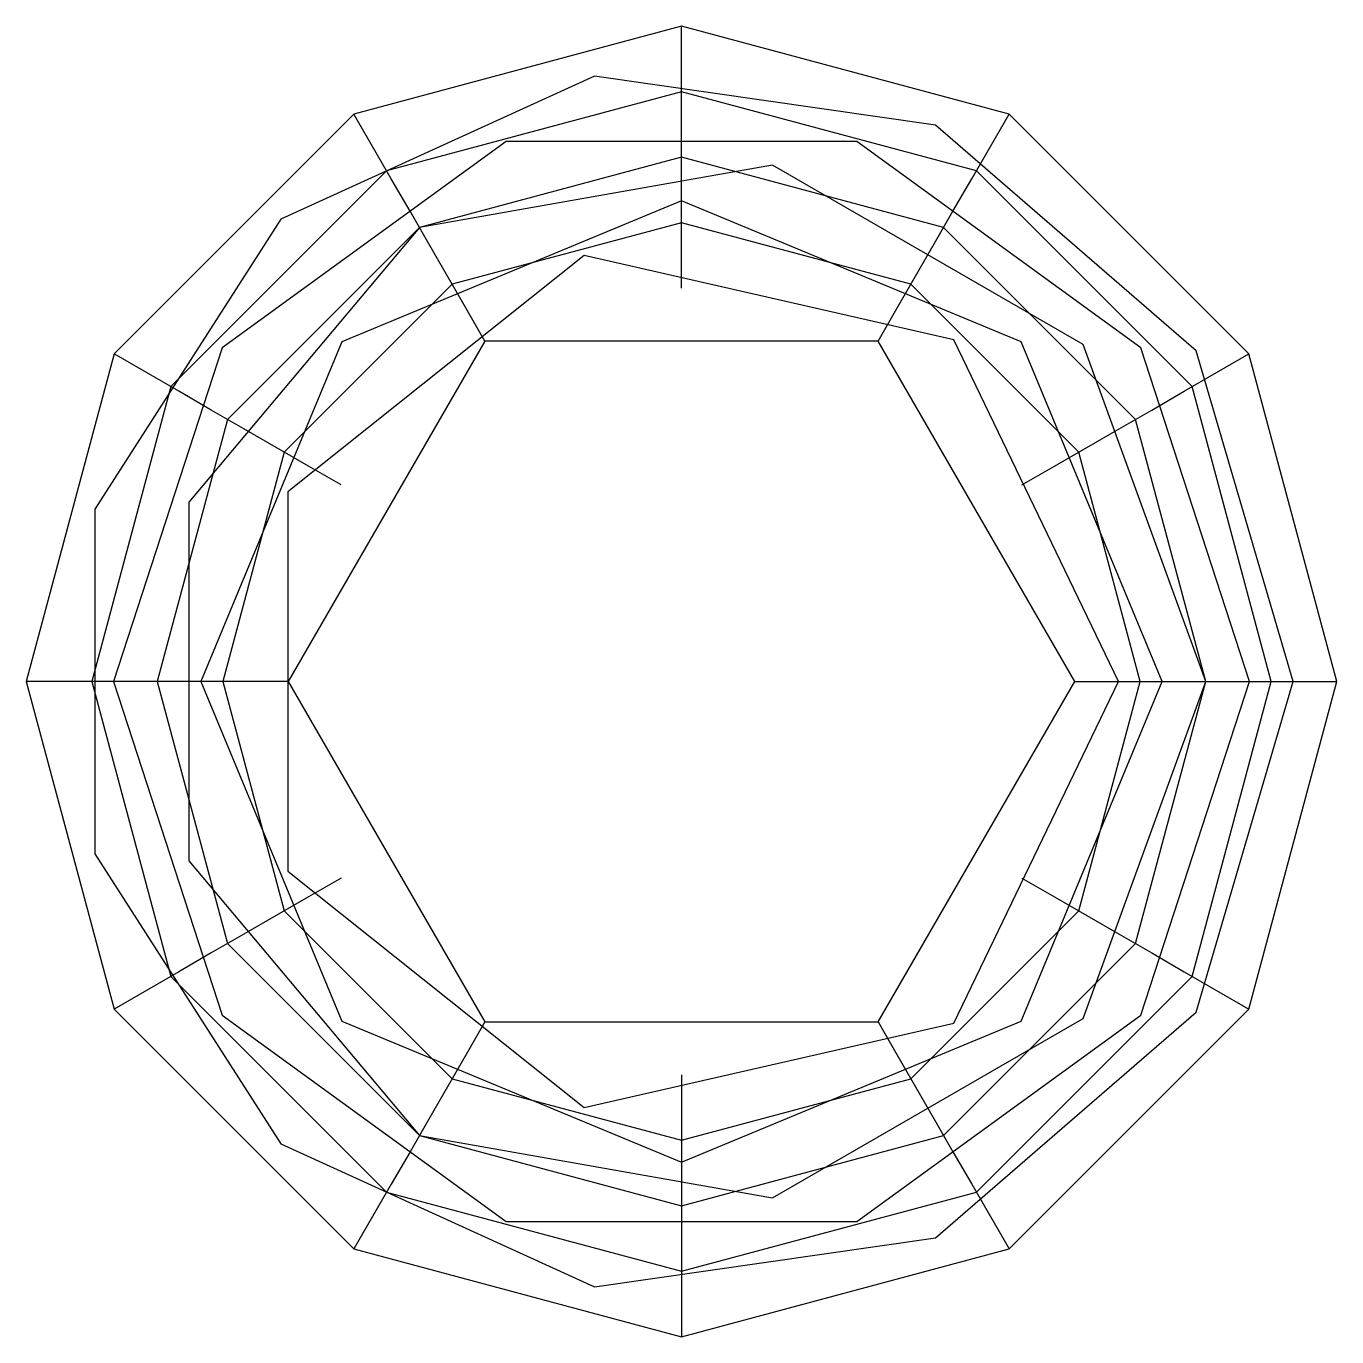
# Model space of a CAD drawing. Header units: metres. Extents: x -100 to 100, y -100 to 100.
import ezdxf

# ---------------------------------------------------------------- set-up
doc = ezdxf.new("R2010")
doc.units = ezdxf.units.M

msp = doc.modelspace()

# ---------------------------------------------------------------- linework, layer by layer
for p, q in [((0, 100, 3), (-50, 86.6, 3)), ((0, 94.29, 9.29), (0, 100)), ((50, 86.6, 3), (0, 100, 3)), ((0, 88.57, 17.14), (0, 94.29, 9.29)), ((-13.28, 92.38, 13.19), (-61.12, 70.54, 13.19)), ((38.77, 84.9, 13.19), (-13.28, 92.38, 13.19)), ((0, 90, 15.31), (-45, 77.94, 15.31)), ((45, 77.94, 15.31), (0, 90, 15.31)), ((0, 82.86, 23.57), (0, 88.57, 17.14)), ((-50, 86.6, 3), (-86.6, 50, 3)), ((-47.14, 81.65, 9.29), (-50, 86.6)), ((47.14, 81.65, 9.29), (50, 86.6)), ((86.6, 50, 3), (50, 86.6, 3)), ((78.52, 50.46, 13.19), (38.77, 84.9, 13.19)), ((-26.78, 82.42, 21.44), (-70.11, 50.94, 21.44)), ((26.78, 82.42, 21.44), (-26.78, 82.42, 21.44)), ((0, 77.14, 28.57), (0, 82.86, 23.57)), ((70.11, 50.94, 21.44), (26.78, 82.42, 21.44)), ((-44.29, 76.71, 17.14), (-47.14, 81.65, 9.29)), ((0, 80, 26.25), (-40, 69.28, 26.25)), ((40, 69.28, 26.25), (0, 80, 26.25)), ((44.29, 76.71, 17.14), (47.14, 81.65, 9.29)), ((13.89, 78.78, 27.75), (-40, 69.28, 27.75)), ((61.28, 51.42, 27.75), (13.89, 78.78, 27.75)), ((-45, 77.94, 15.31), (-77.94, 45, 15.31)), ((-41.43, 71.76, 23.57), (-44.29, 76.71, 17.14)), ((0, 71.43, 32.14), (0, 77.14, 28.57)), ((41.43, 71.76, 23.57), (44.29, 76.71, 17.14)), ((77.94, 45, 15.31), (45, 77.94, 15.31)), ((0, 73.33, 32.11), (-51.85, 51.85, 32.11)), ((51.85, 51.85, 32.11), (0, 73.33, 32.11)), ((-61.12, 70.54, 13.19), (-89.55, 26.3, 13.19)), ((-38.57, 66.81, 28.57), (-41.43, 71.76, 23.57)), ((0, 70, 32.81), (-35, 60.62, 32.81)), ((0, 65.71, 34.29), (0, 71.43, 32.14)), ((35, 60.62, 32.81), (0, 70, 32.81)), ((38.57, 66.81, 28.57), (41.43, 71.76, 23.57)), ((-40, 69.28, 27.75), (-75.18, 27.36, 27.75)), ((-40, 69.28, 26.25), (-69.28, 40, 26.25)), ((69.28, 40, 26.25), (40, 69.28, 26.25)), ((-35.71, 61.86, 32.14), (-38.57, 66.81, 28.57)), ((35.71, 61.86, 32.14), (38.57, 66.81, 28.57)), ((-14.83, 65, 34.53), (-60.06, 28.93, 34.53)), ((41.57, 52.12, 34.53), (-14.83, 65, 34.53)), ((0, 60, 35), (0, 65.71, 34.29)), ((0, 65), (0, 65, 32)), ((-35, 60.62, 32.81), (-60.62, 35, 32.81)), ((-32.86, 56.91, 34.29), (-35.71, 61.86, 32.14)), ((32.86, 56.91, 34.29), (35.71, 61.86, 32.14)), ((60.62, 35, 32.81), (35, 60.62, 32.81)), ((-30, 51.96, 35), (-32.86, 56.91, 34.29)), ((30, 51.96, 35), (32.86, 56.91, 34.29)), ((66.67, 0, 34.53), (41.57, 52.12, 34.53)), ((-70.11, 50.94, 21.44), (-86.67, 0, 21.44)), ((-51.85, 51.85, 32.11), (-73.33, 0, 32.11)), ((-30, 51.96, 35), (-60, 0, 35)), ((30, 51.96, 35), (-30, 51.96, 35)), ((60, 0, 35), (30, 51.96, 35)), ((73.33, 0, 32.11), (51.85, 51.85, 32.11)), ((80, 0, 27.75), (61.28, 51.42, 27.75)), ((86.67, 0, 21.44), (70.11, 50.94, 21.44)), ((93.33, 0, 13.19), (78.52, 50.46, 13.19)), ((-86.6, 50, 3), (-100, 0, 3)), ((-81.65, 47.14, 9.29), (-86.6, 50)), ((81.65, 47.14, 9.29), (86.6, 50)), ((100, 0, 3), (86.6, 50, 3)), ((-76.71, 44.29, 17.14), (-81.65, 47.14, 9.29)), ((76.71, 44.29, 17.14), (81.65, 47.14, 9.29)), ((-77.94, 45, 15.31), (-90, 0, 15.31)), ((-71.76, 41.43, 23.57), (-76.71, 44.29, 17.14)), ((71.76, 41.43, 23.57), (76.71, 44.29, 17.14)), ((90, 0, 15.31), (77.94, 45, 15.31)), ((-66.81, 38.57, 28.57), (-71.76, 41.43, 23.57)), ((66.81, 38.57, 28.57), (71.76, 41.43, 23.57)), ((-69.28, 40, 26.25), (-80, 0, 26.25)), ((-61.86, 35.71, 32.14), (-66.81, 38.57, 28.57)), ((61.86, 35.71, 32.14), (66.81, 38.57, 28.57)), ((80, 0, 26.25), (69.28, 40, 26.25)), ((-60.62, 35, 32.81), (-70, 0, 32.81)), ((-56.91, 32.86, 34.29), (-61.86, 35.71, 32.14)), ((56.91, 32.86, 34.29), (61.86, 35.71, 32.14)), ((70, 0, 32.81), (60.62, 35, 32.81)), ((-51.96, 30, 35), (-56.91, 32.86, 34.29)), ((51.96, 30, 35), (56.91, 32.86, 34.29)), ((-60.06, 28.93, 34.53), (-60.06, -28.93, 34.53)), ((-89.55, 26.3, 13.19), (-89.55, -26.3, 13.19)), ((-75.18, 27.36, 27.75), (-75.18, -27.36, 27.75)), ((-94.29, 0, 9.29), (-100, 0)), ((-100, 0, 3), (-86.6, -50, 3)), ((-88.57, 0, 17.14), (-94.29, 0, 9.29)), ((-90, 0, 15.31), (-77.94, -45, 15.31)), ((-82.86, 0, 23.57), (-88.57, 0, 17.14)), ((-86.67, 0, 21.44), (-70.11, -50.94, 21.44)), ((-77.14, 0, 28.57), (-82.86, 0, 23.57)), ((-80, 0, 26.25), (-69.28, -40, 26.25)), ((-71.43, 0, 32.14), (-77.14, 0, 28.57)), ((-73.33, 0, 32.11), (-51.85, -51.85, 32.11)), ((-65.71, 0, 34.29), (-71.43, 0, 32.14)), ((-70, 0, 32.81), (-60.62, -35, 32.81)), ((-60, 0, 35), (-65.71, 0, 34.29)), ((-65, 0), (-65, 0, 32)), ((-60, 0, 35), (-30, -51.96, 35)), ((30, -51.96, 35), (60, 0, 35)), ((41.57, -52.12, 34.53), (66.67, 0, 34.53)), ((51.85, -51.85, 32.11), (73.33, 0, 32.11)), ((60, 0, 35), (65.71, 0, 34.29)), ((60.62, -35, 32.81), (70, 0, 32.81)), ((61.28, -51.42, 27.75), (80, 0, 27.75)), ((65, 0), (65, 0, 32)), ((65.71, 0, 34.29), (71.43, 0, 32.14)), ((69.28, -40, 26.25), (80, 0, 26.25)), ((70.11, -50.94, 21.44), (86.67, 0, 21.44)), ((71.43, 0, 32.14), (77.14, 0, 28.57)), ((77.14, 0, 28.57), (82.86, 0, 23.57)), ((77.94, -45, 15.31), (90, 0, 15.31)), ((78.52, -50.46, 13.19), (93.33, 0, 13.19)), ((82.86, 0, 23.57), (88.57, 0, 17.14)), ((86.6, -50, 3), (100, 0, 3)), ((88.57, 0, 17.14), (94.29, 0, 9.29)), ((94.29, 0, 9.29), (100, 0)), ((-89.55, -26.3, 13.19), (-61.12, -70.54, 13.19)), ((-75.18, -27.36, 27.75), (-40, -69.28, 27.75)), ((-60.06, -28.93, 34.53), (-14.83, -65, 34.53)), ((-51.96, -30, 35), (-56.91, -32.86, 34.29)), ((51.96, -30, 35), (56.91, -32.86, 34.29)), ((-56.91, -32.86, 34.29), (-61.86, -35.71, 32.14)), ((56.91, -32.86, 34.29), (61.86, -35.71, 32.14)), ((-61.86, -35.71, 32.14), (-66.81, -38.57, 28.57)), ((-60.62, -35, 32.81), (-35, -60.62, 32.81)), ((35, -60.62, 32.81), (60.62, -35, 32.81)), ((61.86, -35.71, 32.14), (66.81, -38.57, 28.57)), ((-66.81, -38.57, 28.57), (-71.76, -41.43, 23.57)), ((66.81, -38.57, 28.57), (71.76, -41.43, 23.57)), ((-71.76, -41.43, 23.57), (-76.71, -44.29, 17.14)), ((-69.28, -40, 26.25), (-40, -69.28, 26.25)), ((40, -69.28, 26.25), (69.28, -40, 26.25)), ((71.76, -41.43, 23.57), (76.71, -44.29, 17.14)), ((-76.71, -44.29, 17.14), (-81.65, -47.14, 9.29)), ((-77.94, -45, 15.31), (-45, -77.94, 15.31)), ((45, -77.94, 15.31), (77.94, -45, 15.31)), ((76.71, -44.29, 17.14), (81.65, -47.14, 9.29)), ((-81.65, -47.14, 9.29), (-86.6, -50)), ((81.65, -47.14, 9.29), (86.6, -50)), ((-86.6, -50, 3), (-50, -86.6, 3)), ((-70.11, -50.94, 21.44), (-26.78, -82.42, 21.44)), ((-51.85, -51.85, 32.11), (0, -73.33, 32.11)), ((-30, -51.96, 35), (-32.86, -56.91, 34.29)), ((-30, -51.96, 35), (30, -51.96, 35)), ((0, -73.33, 32.11), (51.85, -51.85, 32.11)), ((13.89, -78.78, 27.75), (61.28, -51.42, 27.75)), ((26.78, -82.42, 21.44), (70.11, -50.94, 21.44)), ((30, -51.96, 35), (32.86, -56.91, 34.29)), ((38.77, -84.9, 13.19), (78.52, -50.46, 13.19)), ((50, -86.6, 3), (86.6, -50, 3)), ((-14.83, -65, 34.53), (41.57, -52.12, 34.53)), ((-32.86, -56.91, 34.29), (-35.71, -61.86, 32.14)), ((32.86, -56.91, 34.29), (35.71, -61.86, 32.14)), ((0, -60, 35), (0, -65.71, 34.29)), ((-35.71, -61.86, 32.14), (-38.57, -66.81, 28.57)), ((-35, -60.62, 32.81), (0, -70, 32.81)), ((0, -70, 32.81), (35, -60.62, 32.81)), ((35.71, -61.86, 32.14), (38.57, -66.81, 28.57)), ((0, -65), (0, -65, 32)), ((0, -65.71, 34.29), (0, -71.43, 32.14)), ((-38.57, -66.81, 28.57), (-41.43, -71.76, 23.57)), ((38.57, -66.81, 28.57), (41.43, -71.76, 23.57)), ((-40, -69.28, 27.75), (13.89, -78.78, 27.75)), ((-40, -69.28, 26.25), (0, -80, 26.25)), ((0, -80, 26.25), (40, -69.28, 26.25)), ((-61.12, -70.54, 13.19), (-13.28, -92.38, 13.19)), ((-41.43, -71.76, 23.57), (-44.29, -76.71, 17.14)), ((0, -71.43, 32.14), (0, -77.14, 28.57)), ((41.43, -71.76, 23.57), (44.29, -76.71, 17.14)), ((-44.29, -76.71, 17.14), (-47.14, -81.65, 9.29)), ((-45, -77.94, 15.31), (0, -90, 15.31)), ((0, -77.14, 28.57), (0, -82.86, 23.57)), ((0, -90, 15.31), (45, -77.94, 15.31)), ((44.29, -76.71, 17.14), (47.14, -81.65, 9.29)), ((-47.14, -81.65, 9.29), (-50, -86.6)), ((47.14, -81.65, 9.29), (50, -86.6)), ((-26.78, -82.42, 21.44), (26.78, -82.42, 21.44)), ((0, -82.86, 23.57), (0, -88.57, 17.14)), ((-13.28, -92.38, 13.19), (38.77, -84.9, 13.19)), ((-50, -86.6, 3), (0, -100, 3)), ((0, -100, 3), (50, -86.6, 3)), ((0, -88.57, 17.14), (0, -94.29, 9.29)), ((0, -94.29, 9.29), (0, -100))]:
    msp.add_line(p, q)
at = {"color": 5}
for p in [(0, 90, 15.31), (-45, 77.94, 15.31), (45, 77.94, 15.31), (-77.94, 45, 15.31), (77.94, 45, 15.31), (-90, 0, 15.31), (90, 0, 15.31), (-77.94, -45, 15.31), (77.94, -45, 15.31), (-45, -77.94, 15.31), (45, -77.94, 15.31), (0, -90, 15.31)]:
    msp.add_point(p, dxfattribs=at)
at = {"color": 4}
for p in [(0, 80, 26.25), (-40, 69.28, 26.25), (40, 69.28, 26.25), (-69.28, 40, 26.25), (69.28, 40, 26.25), (-80, 0, 26.25), (80, 0, 26.25), (-69.28, -40, 26.25), (69.28, -40, 26.25), (-40, -69.28, 26.25), (40, -69.28, 26.25), (0, -80, 26.25)]:
    msp.add_point(p, dxfattribs=at)
at = {"color": 3}
for p in [(0, 70, 32.81), (-35, 60.62, 32.81), (35, 60.62, 32.81), (-60.62, 35, 32.81), (60.62, 35, 32.81), (-70, 0, 32.81), (70, 0, 32.81), (-60.62, -35, 32.81), (60.62, -35, 32.81), (-35, -60.62, 32.81), (35, -60.62, 32.81), (0, -70, 32.81)]:
    msp.add_point(p, dxfattribs=at)

doc.saveas('drawing.dxf')
